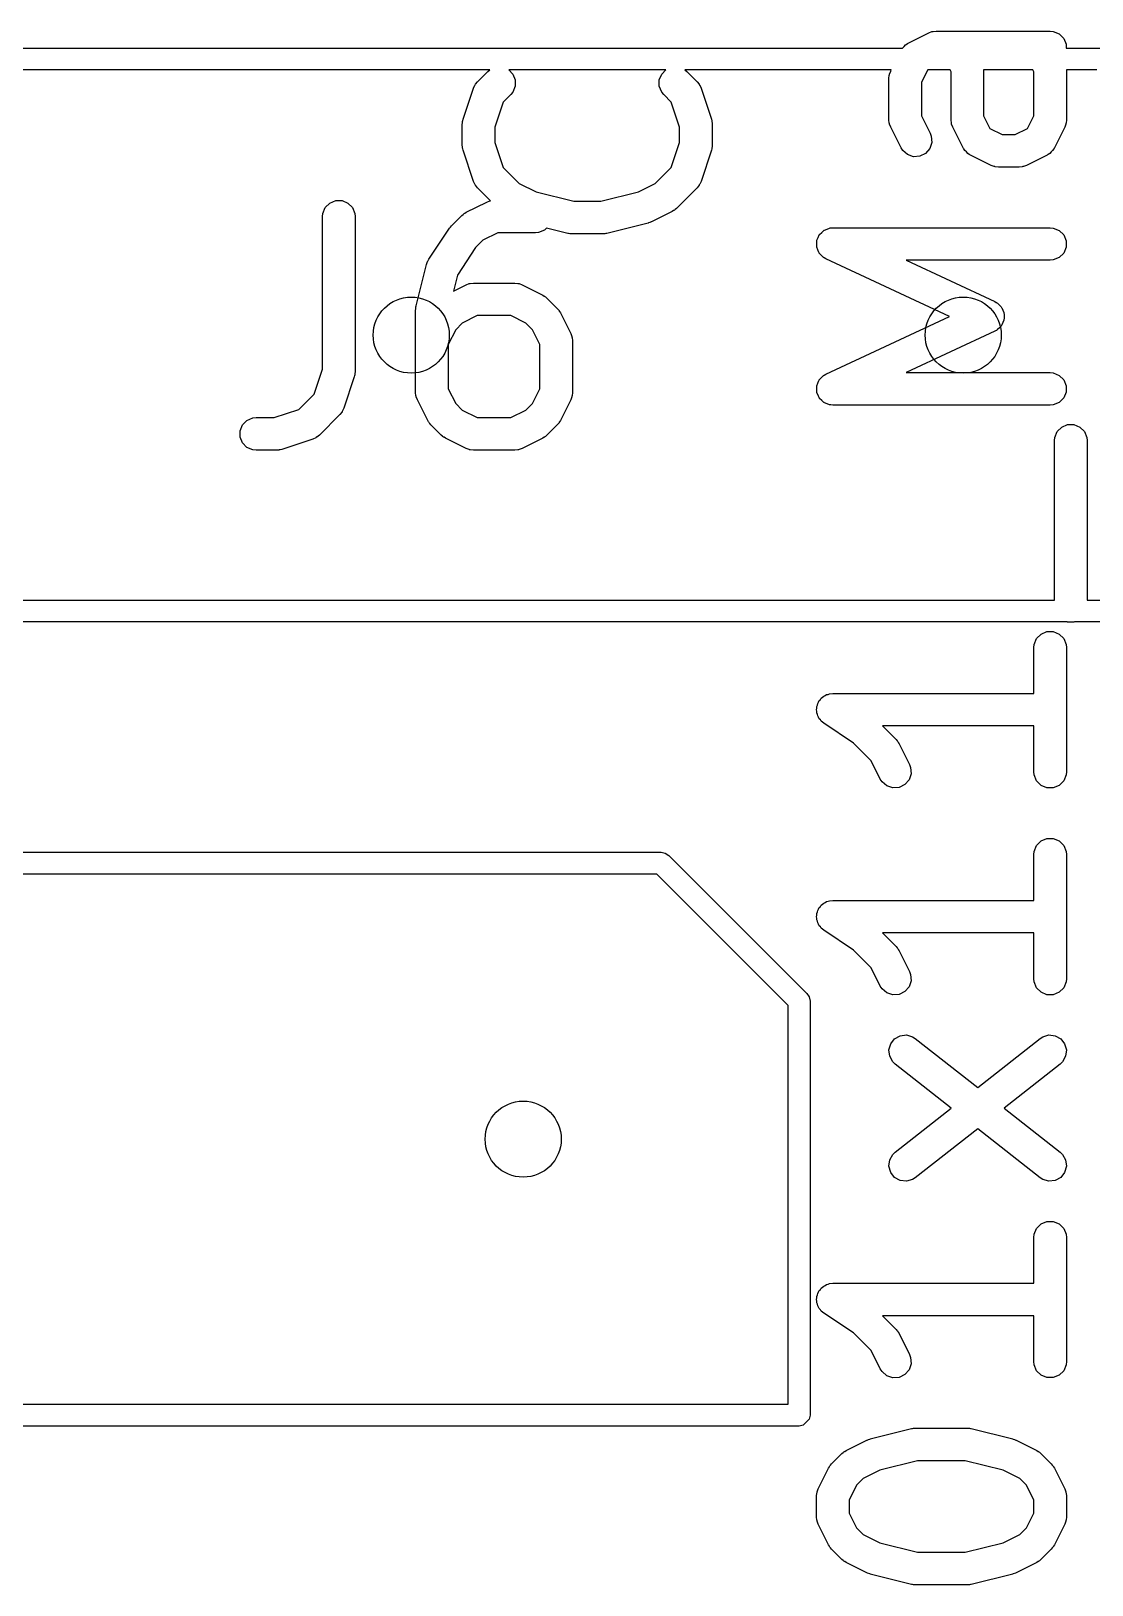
# Model space of a CAD drawing. Extents: x 2.08 to 4.63, y -4.92 to -2.81.
# Drawn here: x 3.1077 to 3.2999, y -4.7461 to -4.4646 of the extents above; entities that cross this region are included whole.
import ezdxf

# ---------------------------------------------------------------- set-up
doc = ezdxf.new("R2010")
doc.units = 0
doc.header["$MEASUREMENT"] = 0
doc.layers.add('BLACK', color=7, linetype='CONTINUOUS')

msp = doc.modelspace()

# ---------------------------------------------------------------- linework, layer by layer
at = {"layer": 'BLACK', "linetype": 'CONTINUOUS'}
for p, q in [((3.26589, -4.46739), (3.26613, -4.46711)), ((3.26613, -4.46711), (3.26642, -4.46693)), ((3.26642, -4.46693), (3.26648, -4.46688)), ((3.26648, -4.46688), (3.26653, -4.46686)), ((3.26653, -4.46686), (3.26662, -4.4668)), ((3.26662, -4.4668), (3.27037, -4.46493)), ((3.27037, -4.46493), (3.27091, -4.46472)), ((3.27091, -4.46472), (3.27102, -4.46471)), ((3.27102, -4.46471), (3.27112, -4.46467)), ((3.27112, -4.46467), (3.27169, -4.46461)), ((3.27169, -4.46461), (3.29232, -4.46461)), ((3.29232, -4.46461), (3.29289, -4.46467)), ((3.29289, -4.46467), (3.29396, -4.46511)), ((3.29396, -4.46511), (3.29477, -4.46593)), ((3.29477, -4.46593), (3.29521, -4.46699)), ((3.29521, -4.46699), (3.29521, -4.46772)), ((3.02657, -4.46772), (3.26556, -4.46772)), ((3.26556, -4.46772), (3.26561, -4.46763)), ((3.26561, -4.46763), (3.26589, -4.46739)), ((3.29521, -4.46772), (3.30157, -4.46772)), ((3.19079, -4.47165), (3.02854, -4.47165)), ((3.18856, -4.47382), (3.19043, -4.47194)), ((3.19043, -4.47194), (3.19079, -4.47165)), ((3.19424, -4.47165), (3.19498, -4.47239)), ((3.22267, -4.47165), (3.19424, -4.47165)), ((3.19498, -4.47239), (3.19542, -4.47345)), ((3.2215, -4.47345), (3.22194, -4.47239)), ((3.22194, -4.47239), (3.22267, -4.47165)), ((3.26354, -4.47165), (3.22613, -4.47165)), ((3.22613, -4.47165), (3.22648, -4.47194)), ((3.22648, -4.47194), (3.22836, -4.47382)), ((3.26312, -4.47319), (3.26317, -4.47261)), ((3.26317, -4.47261), (3.26321, -4.47252)), ((3.26321, -4.47252), (3.26322, -4.47241)), ((3.26322, -4.47241), (3.26343, -4.47187)), ((3.26343, -4.47187), (3.26354, -4.47165)), ((3.27014, -4.47165), (3.26902, -4.47389)), ((3.27419, -4.47165), (3.27014, -4.47165)), ((3.27436, -4.47201), (3.27419, -4.47165)), ((3.27436, -4.48069), (3.27436, -4.47201)), ((3.28027, -4.47165), (3.28027, -4.47999)), ((3.28918, -4.47165), (3.28027, -4.47165)), ((3.28936, -4.47201), (3.28918, -4.47165)), ((3.28936, -4.47999), (3.28936, -4.47201)), ((3.29527, -4.47165), (3.29527, -4.48069)), ((3.30076, -4.47165), (3.29527, -4.47165)), ((3.18597, -4.4806), (3.18785, -4.47497)), ((3.18785, -4.47497), (3.18808, -4.47444)), ((3.18808, -4.47444), (3.18815, -4.47436)), ((3.18815, -4.47436), (3.18819, -4.47426)), ((3.18819, -4.47426), (3.18856, -4.47382)), ((3.19498, -4.47567), (3.19461, -4.47612)), ((3.19542, -4.47461), (3.19498, -4.47567)), ((3.19542, -4.47345), (3.19542, -4.47461)), ((3.2215, -4.47461), (3.2215, -4.47345)), ((3.22194, -4.47567), (3.2215, -4.47461)), ((3.22231, -4.47612), (3.22194, -4.47567)), ((3.22836, -4.47382), (3.22872, -4.47426)), ((3.22872, -4.47426), (3.22876, -4.47436)), ((3.22876, -4.47436), (3.22883, -4.47444)), ((3.22883, -4.47444), (3.22907, -4.47497)), ((3.22907, -4.47497), (3.23094, -4.4806)), ((3.26312, -4.48069), (3.26312, -4.47319)), ((3.26902, -4.47389), (3.26902, -4.47999)), ((3.19323, -4.4775), (3.19173, -4.48201)), ((3.19461, -4.47612), (3.19323, -4.4775)), ((3.22369, -4.4775), (3.22231, -4.47612)), ((3.22519, -4.48201), (3.22369, -4.4775)), ((3.18582, -4.48153), (3.18585, -4.48124)), ((3.18584, -4.48116), (3.18587, -4.48106)), ((3.18585, -4.48124), (3.18584, -4.48116)), ((3.18587, -4.48106), (3.18588, -4.48095)), ((3.18588, -4.48095), (3.18591, -4.48088)), ((3.18591, -4.48088), (3.18597, -4.4806)), ((3.23094, -4.4806), (3.23101, -4.48088)), ((3.23101, -4.48088), (3.23104, -4.48095)), ((3.23104, -4.48095), (3.23105, -4.48106)), ((3.23105, -4.48106), (3.23107, -4.48116)), ((3.23107, -4.48116), (3.23107, -4.48124)), ((3.23107, -4.48124), (3.2311, -4.48153)), ((3.26317, -4.48127), (3.26312, -4.48069)), ((3.26321, -4.48136), (3.26317, -4.48127)), ((3.26322, -4.48147), (3.26321, -4.48136)), ((3.26902, -4.47999), (3.27058, -4.48312)), ((3.27442, -4.48127), (3.27436, -4.48069)), ((3.27446, -4.48136), (3.27442, -4.48127)), ((3.27447, -4.48147), (3.27446, -4.48136)), ((3.28027, -4.47999), (3.28139, -4.48224)), ((3.28824, -4.48224), (3.28936, -4.47999)), ((3.29517, -4.48136), (3.29516, -4.48147)), ((3.29521, -4.48127), (3.29517, -4.48136)), ((3.29527, -4.48069), (3.29521, -4.48127)), ((3.18582, -4.48528), (3.18582, -4.48153)), ((3.19173, -4.48201), (3.19173, -4.4848)), ((3.22519, -4.4848), (3.22519, -4.48201)), ((3.2311, -4.48153), (3.2311, -4.48528)), ((3.26343, -4.48201), (3.26322, -4.48147)), ((3.2653, -4.48576), (3.26343, -4.48201)), ((3.27058, -4.48312), (3.27079, -4.48366)), ((3.27079, -4.48366), (3.27087, -4.48481)), ((3.27468, -4.48201), (3.27447, -4.48147)), ((3.27655, -4.48576), (3.27468, -4.48201)), ((3.28139, -4.48224), (3.28364, -4.48336)), ((3.28364, -4.48336), (3.28599, -4.48336)), ((3.28599, -4.48336), (3.28824, -4.48224)), ((3.29496, -4.48201), (3.29308, -4.48576)), ((3.29516, -4.48147), (3.29496, -4.48201)), ((3.18585, -4.48557), (3.18582, -4.48528)), ((3.18584, -4.48565), (3.18585, -4.48557)), ((3.18587, -4.48575), (3.18584, -4.48565)), ((3.18588, -4.48585), (3.18587, -4.48575)), ((3.18591, -4.48593), (3.18588, -4.48585)), ((3.18597, -4.48621), (3.18591, -4.48593)), ((3.18785, -4.49184), (3.18597, -4.48621)), ((3.19173, -4.4848), (3.19323, -4.48931)), ((3.22369, -4.48931), (3.22519, -4.4848)), ((3.23094, -4.48621), (3.22907, -4.49184)), ((3.23101, -4.48593), (3.23094, -4.48621)), ((3.23104, -4.48585), (3.23101, -4.48593)), ((3.23105, -4.48575), (3.23104, -4.48585)), ((3.23107, -4.48565), (3.23105, -4.48575)), ((3.2311, -4.48528), (3.23107, -4.48557)), ((3.23107, -4.48557), (3.23107, -4.48565)), ((3.26561, -4.48625), (3.2653, -4.48576)), ((3.26648, -4.487), (3.26561, -4.48625)), ((3.26757, -4.48737), (3.26648, -4.487)), ((3.26975, -4.48677), (3.26872, -4.48729)), ((3.27051, -4.4859), (3.26975, -4.48677)), ((3.27087, -4.48481), (3.27051, -4.4859)), ((3.27661, -4.48586), (3.27655, -4.48576)), ((3.27663, -4.4859), (3.27661, -4.48586)), ((3.27668, -4.48596), (3.27663, -4.4859)), ((3.27686, -4.48625), (3.27668, -4.48596)), ((3.27714, -4.48649), (3.27686, -4.48625)), ((3.27738, -4.48677), (3.27714, -4.48649)), ((3.27767, -4.48696), (3.27738, -4.48677)), ((3.27773, -4.487), (3.27767, -4.48696)), ((3.27778, -4.48702), (3.27773, -4.487)), ((3.27787, -4.48708), (3.27778, -4.48702)), ((3.29186, -4.48702), (3.29176, -4.48708)), ((3.2919, -4.487), (3.29186, -4.48702)), ((3.29196, -4.48696), (3.2919, -4.487)), ((3.29225, -4.48677), (3.29196, -4.48696)), ((3.29249, -4.48649), (3.29225, -4.48677)), ((3.29277, -4.48625), (3.29249, -4.48649)), ((3.29296, -4.48596), (3.29277, -4.48625)), ((3.29301, -4.4859), (3.29296, -4.48596)), ((3.29302, -4.48586), (3.29301, -4.4859)), ((3.29308, -4.48576), (3.29302, -4.48586)), ((3.19323, -4.48931), (3.19615, -4.49223)), ((3.22077, -4.49223), (3.22369, -4.48931)), ((3.26872, -4.48729), (3.26757, -4.48737)), ((3.28162, -4.48896), (3.27787, -4.48708)), ((3.28216, -4.48916), (3.28162, -4.48896)), ((3.28227, -4.48917), (3.28216, -4.48916)), ((3.28237, -4.48921), (3.28227, -4.48917)), ((3.28294, -4.48927), (3.28237, -4.48921)), ((3.28669, -4.48927), (3.28294, -4.48927)), ((3.28727, -4.48921), (3.28669, -4.48927)), ((3.28737, -4.48917), (3.28727, -4.48921)), ((3.28747, -4.48916), (3.28737, -4.48917)), ((3.28801, -4.48896), (3.28747, -4.48916)), ((3.29176, -4.48708), (3.28801, -4.48896)), ((3.18808, -4.49237), (3.18785, -4.49184)), ((3.18815, -4.49245), (3.18808, -4.49237)), ((3.18819, -4.49254), (3.18815, -4.49245)), ((3.18856, -4.49299), (3.18819, -4.49254)), ((3.19615, -4.49223), (3.19918, -4.49374)), ((3.21774, -4.49374), (3.22077, -4.49223)), ((3.22872, -4.49254), (3.22836, -4.49299)), ((3.22876, -4.49245), (3.22872, -4.49254)), ((3.22883, -4.49237), (3.22876, -4.49245)), ((3.22907, -4.49184), (3.22883, -4.49237)), ((3.16181, -4.49577), (3.16288, -4.49533)), ((3.16288, -4.49533), (3.16403, -4.49533)), ((3.16403, -4.49533), (3.16509, -4.49577)), ((3.19092, -4.49536), (3.18856, -4.49299)), ((3.19025, -4.49558), (3.19079, -4.49537)), ((3.19079, -4.49537), (3.1909, -4.49537)), ((3.1909, -4.49537), (3.19092, -4.49536)), ((3.19918, -4.49374), (3.20601, -4.49545)), ((3.20601, -4.49545), (3.21091, -4.49545)), ((3.21091, -4.49545), (3.21774, -4.49374)), ((3.22836, -4.49299), (3.22461, -4.49674)), ((3.1605, -4.49822), (3.16056, -4.49765)), ((3.1605, -4.52586), (3.1605, -4.49822)), ((3.16056, -4.49765), (3.161, -4.49658)), ((3.161, -4.49658), (3.16181, -4.49577)), ((3.16509, -4.49577), (3.16591, -4.49658)), ((3.16591, -4.49658), (3.16635, -4.49765)), ((3.16635, -4.49765), (3.1664, -4.49822)), ((3.1664, -4.49822), (3.1664, -4.52634)), ((3.18386, -4.49988), (3.18574, -4.49801)), ((3.18574, -4.49801), (3.18596, -4.49782)), ((3.18596, -4.49782), (3.18601, -4.49776)), ((3.18601, -4.49776), (3.1861, -4.49771)), ((3.1861, -4.49771), (3.18618, -4.49764)), ((3.18618, -4.49764), (3.18625, -4.49761)), ((3.18625, -4.49761), (3.1865, -4.49745)), ((3.1865, -4.49745), (3.19025, -4.49558)), ((3.22384, -4.49729), (3.22009, -4.49917)), ((3.22409, -4.49714), (3.22384, -4.49729)), ((3.22416, -4.49711), (3.22409, -4.49714)), ((3.22424, -4.49704), (3.22416, -4.49711)), ((3.22433, -4.49698), (3.22424, -4.49704)), ((3.22438, -4.49693), (3.22433, -4.49698)), ((3.22461, -4.49674), (3.22438, -4.49693)), ((3.17974, -4.50596), (3.18349, -4.50033)), ((3.18349, -4.50033), (3.18367, -4.50011)), ((3.18349, -4.50033), (3.18349, -4.50033)), ((3.18349, -4.50033), (3.18349, -4.50033)), ((3.18367, -4.50011), (3.18386, -4.49988)), ((3.18386, -4.49988), (3.18386, -4.49988)), ((3.18386, -4.49988), (3.18386, -4.49988)), ((3.19965, -4.50112), (3.19907, -4.50117)), ((3.20071, -4.50068), (3.19965, -4.50112)), ((3.20108, -4.5003), (3.20071, -4.50068)), ((3.20493, -4.50127), (3.20108, -4.5003)), ((3.21948, -4.49939), (3.21199, -4.50127)), ((3.21953, -4.49938), (3.21948, -4.49939)), ((3.21955, -4.49937), (3.21953, -4.49938)), ((3.21979, -4.49928), (3.21955, -4.49937)), ((3.22003, -4.4992), (3.21979, -4.49928)), ((3.22005, -4.49918), (3.22003, -4.4992)), ((3.22009, -4.49917), (3.22005, -4.49918)), ((3.25056, -4.50144), (3.25094, -4.50109)), ((3.25094, -4.50109), (3.25131, -4.50073)), ((3.25131, -4.50073), (3.25137, -4.50071)), ((3.25137, -4.50071), (3.25141, -4.50066)), ((3.25141, -4.50066), (3.2519, -4.50049)), ((3.2519, -4.50049), (3.25237, -4.50029)), ((3.25237, -4.50029), (3.25246, -4.50028)), ((3.25246, -4.50028), (3.2525, -4.50027)), ((3.2525, -4.50027), (3.25257, -4.50027)), ((3.25257, -4.50027), (3.25295, -4.50023)), ((3.25295, -4.50023), (3.29232, -4.50023)), ((3.29232, -4.50023), (3.29289, -4.50029)), ((3.29289, -4.50029), (3.29396, -4.50073)), ((3.29396, -4.50073), (3.29477, -4.50155)), ((3.18824, -4.50385), (3.18494, -4.50881)), ((3.18957, -4.50252), (3.18824, -4.50385)), ((3.19227, -4.50117), (3.18957, -4.50252)), ((3.19907, -4.50117), (3.19227, -4.50117)), ((3.20503, -4.50128), (3.20493, -4.50127)), ((3.20507, -4.5013), (3.20503, -4.50128)), ((3.20529, -4.50132), (3.20507, -4.5013)), ((3.2055, -4.50135), (3.20529, -4.50132)), ((3.20554, -4.50134), (3.2055, -4.50135)), ((3.20565, -4.50135), (3.20554, -4.50134)), ((3.21127, -4.50135), (3.20565, -4.50135)), ((3.21137, -4.50134), (3.21127, -4.50135)), ((3.21141, -4.50135), (3.21137, -4.50134)), ((3.21163, -4.50132), (3.21141, -4.50135)), ((3.21185, -4.5013), (3.21163, -4.50132)), ((3.21189, -4.50128), (3.21185, -4.5013)), ((3.21199, -4.50127), (3.21189, -4.50128)), ((3.25003, -4.50364), (3.25005, -4.50312)), ((3.25005, -4.5037), (3.25003, -4.50364)), ((3.25005, -4.50261), (3.25007, -4.50255)), ((3.25005, -4.50312), (3.25005, -4.50261)), ((3.25005, -4.50376), (3.25005, -4.5037)), ((3.25025, -4.50424), (3.25005, -4.50376)), ((3.25007, -4.50255), (3.25008, -4.50248)), ((3.25008, -4.50248), (3.25029, -4.50202)), ((3.25029, -4.50202), (3.25049, -4.50155)), ((3.25049, -4.50155), (3.25054, -4.5015)), ((3.25054, -4.5015), (3.25056, -4.50144)), ((3.29477, -4.50155), (3.29521, -4.50261)), ((3.29521, -4.50376), (3.29477, -4.50483)), ((3.29521, -4.50261), (3.29521, -4.50376)), ((3.17933, -4.50688), (3.17946, -4.50654)), ((3.17946, -4.50654), (3.17947, -4.50647)), ((3.17947, -4.50647), (3.1795, -4.5064)), ((3.1795, -4.5064), (3.17953, -4.50633)), ((3.17953, -4.50633), (3.17957, -4.50628)), ((3.17957, -4.50628), (3.17974, -4.50596)), ((3.25042, -4.50472), (3.25025, -4.50424)), ((3.25047, -4.50477), (3.25042, -4.50472)), ((3.25049, -4.50483), (3.25047, -4.50477)), ((3.25085, -4.50519), (3.25049, -4.50483)), ((3.2512, -4.50557), (3.25085, -4.50519)), ((3.25128, -4.50561), (3.2512, -4.50557)), ((3.25131, -4.50564), (3.25128, -4.50561)), ((3.25137, -4.50567), (3.25131, -4.50564)), ((3.2517, -4.50586), (3.25137, -4.50567)), ((3.27408, -4.51631), (3.2517, -4.50586)), ((3.29232, -4.50614), (3.26626, -4.50614)), ((3.26626, -4.50614), (3.28232, -4.51363)), ((3.29289, -4.50608), (3.29232, -4.50614)), ((3.29396, -4.50564), (3.29289, -4.50608)), ((3.29477, -4.50483), (3.29396, -4.50564)), ((3.17746, -4.51438), (3.17933, -4.50688)), ((3.18494, -4.50881), (3.18421, -4.51172)), ((3.18421, -4.51172), (3.1865, -4.51058)), ((3.1865, -4.51058), (3.18704, -4.51037)), ((3.18704, -4.51037), (3.18715, -4.51036)), ((3.18715, -4.51036), (3.18725, -4.51032)), ((3.18725, -4.51032), (3.18782, -4.51027)), ((3.18782, -4.51027), (3.19532, -4.51027)), ((3.19532, -4.51027), (3.1959, -4.51032)), ((3.1959, -4.51032), (3.196, -4.51036)), ((3.196, -4.51036), (3.1961, -4.51037)), ((3.1961, -4.51037), (3.19664, -4.51058)), ((3.19664, -4.51058), (3.20039, -4.51245)), ((3.17737, -4.51509), (3.17738, -4.51499)), ((3.17737, -4.53009), (3.17737, -4.51509)), ((3.17738, -4.51495), (3.17741, -4.51474)), ((3.17738, -4.51499), (3.17738, -4.51495)), ((3.17741, -4.51474), (3.17743, -4.51452)), ((3.17743, -4.51452), (3.17744, -4.51448)), ((3.17744, -4.51448), (3.17746, -4.51438)), ((3.20039, -4.51245), (3.20064, -4.51261)), ((3.20064, -4.51261), (3.20071, -4.51264)), ((3.20071, -4.51264), (3.20079, -4.51271)), ((3.20079, -4.51271), (3.20088, -4.51276)), ((3.20088, -4.51276), (3.20093, -4.51282)), ((3.20093, -4.51282), (3.20116, -4.51301)), ((3.20116, -4.51301), (3.20303, -4.51488)), ((3.20303, -4.51488), (3.20322, -4.51511)), ((3.20322, -4.51511), (3.20328, -4.51516)), ((3.20328, -4.51516), (3.20334, -4.51525)), ((3.28232, -4.51363), (3.28253, -4.51376)), ((3.28253, -4.51376), (3.2826, -4.51379)), ((3.2826, -4.51379), (3.28265, -4.51383)), ((3.28265, -4.51383), (3.28281, -4.51393)), ((3.28281, -4.51393), (3.28312, -4.51426)), ((3.28312, -4.51426), (3.28345, -4.51456)), ((3.28345, -4.51456), (3.2835, -4.51468)), ((3.2835, -4.51468), (3.28359, -4.51478)), ((3.28359, -4.51478), (3.28375, -4.5152)), ((3.18582, -4.51752), (3.18463, -4.51872)), ((3.18852, -4.51617), (3.18582, -4.51752)), ((3.19463, -4.51617), (3.18852, -4.51617)), ((3.19732, -4.51752), (3.19463, -4.51617)), ((3.19852, -4.51872), (3.19732, -4.51752)), ((3.20334, -4.51525), (3.2034, -4.51533)), ((3.2034, -4.51533), (3.20343, -4.5154)), ((3.20343, -4.5154), (3.20359, -4.51565)), ((3.20359, -4.51565), (3.20546, -4.5194)), ((3.2517, -4.52676), (3.27408, -4.51631)), ((3.2835, -4.51794), (3.28345, -4.51806)), ((3.28359, -4.51784), (3.2835, -4.51794)), ((3.28375, -4.51742), (3.28359, -4.51784)), ((3.28375, -4.5152), (3.28394, -4.51561)), ((3.28394, -4.51701), (3.28375, -4.51742)), ((3.28394, -4.51561), (3.28394, -4.51574)), ((3.28394, -4.51574), (3.28399, -4.51586)), ((3.28399, -4.51676), (3.28394, -4.51688)), ((3.28394, -4.51688), (3.28394, -4.51701)), ((3.28399, -4.51586), (3.28397, -4.51631)), ((3.28397, -4.51631), (3.28399, -4.51676)), ((3.18463, -4.51872), (3.18328, -4.52142)), ((3.19987, -4.52142), (3.19852, -4.51872)), ((3.20546, -4.5194), (3.20567, -4.51994)), ((3.20567, -4.51994), (3.20568, -4.52004)), ((3.20568, -4.52004), (3.20572, -4.52014)), ((3.20572, -4.52014), (3.20577, -4.52072)), ((3.20577, -4.52072), (3.20577, -4.53009)), ((3.28232, -4.51899), (3.26626, -4.52648)), ((3.28253, -4.51886), (3.28232, -4.51899)), ((3.2826, -4.51884), (3.28253, -4.51886)), ((3.28265, -4.51879), (3.2826, -4.51884)), ((3.28281, -4.51869), (3.28265, -4.51879)), ((3.28312, -4.51836), (3.28281, -4.51869)), ((3.28345, -4.51806), (3.28312, -4.51836)), ((3.18328, -4.52142), (3.18328, -4.5294)), ((3.19987, -4.5294), (3.19987, -4.52142)), ((3.159, -4.53037), (3.1605, -4.52586)), ((3.1664, -4.52634), (3.16638, -4.52663)), ((3.16625, -4.52728), (3.16438, -4.5329)), ((3.16632, -4.52699), (3.16625, -4.52728)), ((3.16635, -4.52692), (3.16632, -4.52699)), ((3.16636, -4.52681), (3.16635, -4.52692)), ((3.16638, -4.52671), (3.16636, -4.52681)), ((3.16638, -4.52663), (3.16638, -4.52671)), ((3.25003, -4.52899), (3.25005, -4.52892)), ((3.25005, -4.5295), (3.25003, -4.52899)), ((3.25005, -4.52886), (3.25025, -4.52838)), ((3.25005, -4.52892), (3.25005, -4.52886)), ((3.25025, -4.52838), (3.25042, -4.5279)), ((3.25042, -4.5279), (3.25047, -4.52785)), ((3.25047, -4.52785), (3.25049, -4.52779)), ((3.25049, -4.52779), (3.25085, -4.52743)), ((3.25085, -4.52743), (3.2512, -4.52705)), ((3.2512, -4.52705), (3.25128, -4.52701)), ((3.25128, -4.52701), (3.25131, -4.52698)), ((3.25131, -4.52698), (3.25137, -4.52695)), ((3.25137, -4.52695), (3.2517, -4.52676)), ((3.26626, -4.52648), (3.29232, -4.52648)), ((3.29232, -4.52648), (3.29289, -4.52654)), ((3.29289, -4.52654), (3.29396, -4.52698)), ((3.29396, -4.52698), (3.29477, -4.52779)), ((3.29477, -4.52779), (3.29521, -4.52886)), ((3.29521, -4.52886), (3.29521, -4.53001)), ((3.15623, -4.53314), (3.159, -4.53037)), ((3.17743, -4.53067), (3.17737, -4.53009)), ((3.17747, -4.53077), (3.17743, -4.53067)), ((3.17748, -4.53087), (3.17747, -4.53077)), ((3.17768, -4.53141), (3.17748, -4.53087)), ((3.17956, -4.53516), (3.17768, -4.53141)), ((3.18328, -4.5294), (3.18463, -4.53209)), ((3.19852, -4.53209), (3.19987, -4.5294)), ((3.20546, -4.53141), (3.20359, -4.53516)), ((3.20567, -4.53087), (3.20546, -4.53141)), ((3.20568, -4.53077), (3.20567, -4.53087)), ((3.20572, -4.53067), (3.20568, -4.53077)), ((3.20577, -4.53009), (3.20572, -4.53067)), ((3.25005, -4.53001), (3.25005, -4.5295)), ((3.25007, -4.53007), (3.25005, -4.53001)), ((3.25008, -4.53014), (3.25007, -4.53007)), ((3.25029, -4.5306), (3.25008, -4.53014)), ((3.25049, -4.53107), (3.25029, -4.5306)), ((3.25054, -4.53112), (3.25049, -4.53107)), ((3.25056, -4.53118), (3.25054, -4.53112)), ((3.25094, -4.53153), (3.25056, -4.53118)), ((3.25131, -4.53189), (3.25094, -4.53153)), ((3.25137, -4.53191), (3.25131, -4.53189)), ((3.25141, -4.53196), (3.25137, -4.53191)), ((3.2519, -4.53213), (3.25141, -4.53196)), ((3.29396, -4.53189), (3.29289, -4.53233)), ((3.29477, -4.53107), (3.29396, -4.53189)), ((3.29521, -4.53001), (3.29477, -4.53107)), ((3.14681, -4.53514), (3.14788, -4.5347)), ((3.14788, -4.5347), (3.14845, -4.53464)), ((3.14845, -4.53464), (3.15172, -4.53464)), ((3.15172, -4.53464), (3.15623, -4.53314)), ((3.16366, -4.53405), (3.15992, -4.5378)), ((3.16403, -4.53361), (3.16366, -4.53405)), ((3.16407, -4.53351), (3.16403, -4.53361)), ((3.16414, -4.53343), (3.16407, -4.53351)), ((3.16438, -4.5329), (3.16414, -4.53343)), ((3.18463, -4.53209), (3.18582, -4.53329)), ((3.18582, -4.53329), (3.18852, -4.53464)), ((3.18852, -4.53464), (3.19463, -4.53464)), ((3.19463, -4.53464), (3.19732, -4.53329)), ((3.19732, -4.53329), (3.19852, -4.53209)), ((3.25237, -4.53233), (3.2519, -4.53213)), ((3.25246, -4.53234), (3.25237, -4.53233)), ((3.2525, -4.53235), (3.25246, -4.53234)), ((3.25257, -4.53235), (3.2525, -4.53235)), ((3.25295, -4.53239), (3.25257, -4.53235)), ((3.29232, -4.53239), (3.25295, -4.53239)), ((3.29289, -4.53233), (3.29232, -4.53239)), ((3.14556, -4.53702), (3.146, -4.53595)), ((3.14556, -4.53817), (3.14556, -4.53702)), ((3.146, -4.53595), (3.14681, -4.53514)), ((3.17971, -4.53541), (3.17956, -4.53516)), ((3.17974, -4.53548), (3.17971, -4.53541)), ((3.17981, -4.53556), (3.17974, -4.53548)), ((3.17987, -4.53565), (3.17981, -4.53556)), ((3.17993, -4.5357), (3.17987, -4.53565)), ((3.18011, -4.53593), (3.17993, -4.5357)), ((3.18199, -4.5378), (3.18011, -4.53593)), ((3.20303, -4.53593), (3.20116, -4.5378)), ((3.20322, -4.5357), (3.20303, -4.53593)), ((3.20328, -4.53565), (3.20322, -4.5357)), ((3.20334, -4.53556), (3.20328, -4.53565)), ((3.2034, -4.53548), (3.20334, -4.53556)), ((3.20343, -4.53541), (3.2034, -4.53548)), ((3.20359, -4.53516), (3.20343, -4.53541)), ((3.29317, -4.53823), (3.29361, -4.53717)), ((3.29361, -4.53717), (3.29442, -4.53635)), ((3.29442, -4.53635), (3.29549, -4.53591)), ((3.29549, -4.53591), (3.29664, -4.53591)), ((3.29664, -4.53591), (3.29771, -4.53635)), ((3.29771, -4.53635), (3.29852, -4.53717)), ((3.29852, -4.53717), (3.29896, -4.53823)), ((3.146, -4.53923), (3.14556, -4.53817)), ((3.14681, -4.54005), (3.146, -4.53923)), ((3.14788, -4.54049), (3.14681, -4.54005)), ((3.14845, -4.54054), (3.14788, -4.54049)), ((3.15249, -4.54052), (3.1522, -4.54054)), ((3.15257, -4.54052), (3.15249, -4.54052)), ((3.15267, -4.5405), (3.15257, -4.54052)), ((3.15278, -4.54049), (3.15267, -4.5405)), ((3.15285, -4.54046), (3.15278, -4.54049)), ((3.15314, -4.54039), (3.15285, -4.54046)), ((3.15876, -4.53852), (3.15314, -4.54039)), ((3.15929, -4.53828), (3.15876, -4.53852)), ((3.15937, -4.53821), (3.15929, -4.53828)), ((3.15947, -4.53817), (3.15937, -4.53821)), ((3.15992, -4.5378), (3.15947, -4.53817)), ((3.18221, -4.53799), (3.18199, -4.5378)), ((3.18226, -4.53805), (3.18221, -4.53799)), ((3.18235, -4.53811), (3.18226, -4.53805)), ((3.18243, -4.53817), (3.18235, -4.53811)), ((3.18251, -4.5382), (3.18243, -4.53817)), ((3.18275, -4.53836), (3.18251, -4.5382)), ((3.1865, -4.54023), (3.18275, -4.53836)), ((3.18704, -4.54044), (3.1865, -4.54023)), ((3.18715, -4.54045), (3.18704, -4.54044)), ((3.18725, -4.54049), (3.18715, -4.54045)), ((3.18782, -4.54054), (3.18725, -4.54049)), ((3.1959, -4.54049), (3.19532, -4.54054)), ((3.196, -4.54045), (3.1959, -4.54049)), ((3.1961, -4.54044), (3.196, -4.54045)), ((3.19664, -4.54023), (3.1961, -4.54044)), ((3.20039, -4.53836), (3.19664, -4.54023)), ((3.20064, -4.5382), (3.20039, -4.53836)), ((3.20071, -4.53817), (3.20064, -4.5382)), ((3.20079, -4.53811), (3.20071, -4.53817)), ((3.20088, -4.53805), (3.20079, -4.53811)), ((3.20093, -4.53799), (3.20088, -4.53805)), ((3.20116, -4.5378), (3.20093, -4.53799)), ((3.29311, -4.53881), (3.29317, -4.53823)), ((3.29311, -4.56772), (3.29311, -4.53881)), ((3.29896, -4.53823), (3.29902, -4.53881)), ((3.29902, -4.53881), (3.29902, -4.56772)), ((3.1522, -4.54054), (3.14845, -4.54054)), ((3.19532, -4.54054), (3.18782, -4.54054)), ((3.02854, -4.56772), (3.29311, -4.56772)), ((3.29902, -4.56772), (3.32461, -4.56772)), ((3.29538, -4.57165), (3.02657, -4.57165)), ((3.28986, -4.57466), (3.29068, -4.57385)), ((3.29068, -4.57385), (3.29174, -4.57341)), ((3.29174, -4.57341), (3.29289, -4.57341)), ((3.29289, -4.57341), (3.29396, -4.57385)), ((3.29396, -4.57385), (3.29477, -4.57466)), ((3.29549, -4.5717), (3.29538, -4.57165)), ((3.29664, -4.5717), (3.29549, -4.5717)), ((3.29675, -4.57165), (3.29664, -4.5717)), ((3.32657, -4.57165), (3.29675, -4.57165)), ((3.28936, -4.5763), (3.28942, -4.57573)), ((3.28936, -4.5846), (3.28936, -4.5763)), ((3.28942, -4.57573), (3.28986, -4.57466)), ((3.29477, -4.57466), (3.29521, -4.57573)), ((3.29521, -4.57573), (3.29527, -4.5763)), ((3.29527, -4.5763), (3.29527, -4.5988)), ((3.2507, -4.58571), (3.25086, -4.58547)), ((3.25086, -4.58547), (3.2511, -4.5853)), ((3.2511, -4.5853), (3.25131, -4.5851)), ((3.25131, -4.5851), (3.25157, -4.58499)), ((3.25157, -4.58499), (3.25181, -4.58482)), ((3.25181, -4.58482), (3.2521, -4.58477)), ((3.2521, -4.58477), (3.25237, -4.58466)), ((3.25237, -4.58466), (3.25294, -4.5846)), ((3.25294, -4.5846), (3.25294, -4.5846)), ((3.25294, -4.5846), (3.25294, -4.5846)), ((3.25294, -4.5846), (3.25295, -4.5846)), ((3.25295, -4.5846), (3.28936, -4.5846)), ((3.24999, -4.58755), (3.25005, -4.58727)), ((3.25005, -4.58784), (3.24999, -4.58755)), ((3.25005, -4.58698), (3.25016, -4.58671)), ((3.25005, -4.58727), (3.25005, -4.58698)), ((3.25005, -4.58813), (3.25005, -4.58784)), ((3.25016, -4.5884), (3.25005, -4.58813)), ((3.25016, -4.58671), (3.25022, -4.58642)), ((3.25022, -4.58642), (3.25038, -4.58618)), ((3.25038, -4.58618), (3.25049, -4.58591)), ((3.25049, -4.58591), (3.2507, -4.58571)), ((3.25022, -4.58868), (3.25016, -4.5884)), ((3.25038, -4.58892), (3.25022, -4.58868)), ((3.25049, -4.58919), (3.25038, -4.58892)), ((3.2507, -4.5894), (3.25049, -4.58919)), ((3.25086, -4.58964), (3.2507, -4.5894)), ((3.2513, -4.59), (3.25086, -4.58964)), ((3.25131, -4.59001), (3.2513, -4.59)), ((3.25669, -4.5936), (3.25131, -4.59001)), ((3.25131, -4.59001), (3.25131, -4.59001)), ((3.25131, -4.59001), (3.25131, -4.59001)), ((3.28936, -4.5905), (3.26195, -4.5905)), ((3.26195, -4.5905), (3.26441, -4.59296)), ((3.28936, -4.5988), (3.28936, -4.5905)), ((3.25989, -4.5968), (3.25669, -4.5936)), ((3.26441, -4.59296), (3.26459, -4.59319)), ((3.26459, -4.59319), (3.26465, -4.59324)), ((3.26465, -4.59324), (3.26471, -4.59333)), ((3.26471, -4.59333), (3.26477, -4.59341)), ((3.26477, -4.59341), (3.2648, -4.59348)), ((3.2648, -4.59348), (3.26496, -4.59373)), ((3.26496, -4.59373), (3.26684, -4.59748)), ((3.26155, -4.60012), (3.25989, -4.5968)), ((3.26712, -4.59917), (3.26676, -4.60026)), ((3.26684, -4.59748), (3.26704, -4.59802)), ((3.26704, -4.59802), (3.26712, -4.59917)), ((3.28942, -4.59938), (3.28936, -4.5988)), ((3.28986, -4.60044), (3.28942, -4.59938)), ((3.29521, -4.59938), (3.29477, -4.60044)), ((3.29527, -4.5988), (3.29521, -4.59938)), ((3.26186, -4.60061), (3.26155, -4.60012)), ((3.26273, -4.60137), (3.26186, -4.60061)), ((3.26382, -4.60173), (3.26273, -4.60137)), ((3.26497, -4.60165), (3.26382, -4.60173)), ((3.266, -4.60113), (3.26497, -4.60165)), ((3.26676, -4.60026), (3.266, -4.60113)), ((3.29068, -4.60126), (3.28986, -4.60044)), ((3.29174, -4.6017), (3.29068, -4.60126)), ((3.29289, -4.6017), (3.29174, -4.6017)), ((3.29396, -4.60126), (3.29289, -4.6017)), ((3.29477, -4.60044), (3.29396, -4.60126)), ((3.29068, -4.61134), (3.29174, -4.6109)), ((3.29174, -4.6109), (3.29289, -4.6109)), ((3.29289, -4.6109), (3.29396, -4.61134)), ((3.00945, -4.61339), (3.22185, -4.61339)), ((3.22185, -4.61339), (3.2226, -4.61354)), ((3.2226, -4.61354), (3.22324, -4.61396)), ((3.28936, -4.6138), (3.28942, -4.61322)), ((3.28942, -4.61322), (3.28986, -4.61216)), ((3.28986, -4.61216), (3.29068, -4.61134)), ((3.29396, -4.61134), (3.29477, -4.61216)), ((3.29477, -4.61216), (3.29521, -4.61322)), ((3.29521, -4.61322), (3.29527, -4.6138)), ((3.22324, -4.61396), (3.24824, -4.63896)), ((3.28936, -4.62209), (3.28936, -4.6138)), ((3.29527, -4.6138), (3.29527, -4.6363)), ((3.22104, -4.61732), (3.00945, -4.61732)), ((3.24488, -4.64117), (3.22104, -4.61732)), ((3.2521, -4.62226), (3.25237, -4.62215)), ((3.25237, -4.62215), (3.25294, -4.62209)), ((3.25294, -4.62209), (3.25294, -4.62209)), ((3.25294, -4.62209), (3.25294, -4.62209)), ((3.25294, -4.62209), (3.25295, -4.62209)), ((3.25295, -4.62209), (3.28936, -4.62209)), ((3.24999, -4.62505), (3.25005, -4.62476)), ((3.25005, -4.62447), (3.25016, -4.6242)), ((3.25005, -4.62476), (3.25005, -4.62447)), ((3.25016, -4.6242), (3.25022, -4.62392)), ((3.25022, -4.62392), (3.25038, -4.62368)), ((3.25038, -4.62368), (3.25049, -4.62341)), ((3.25049, -4.62341), (3.2507, -4.6232)), ((3.2507, -4.6232), (3.25086, -4.62296)), ((3.25086, -4.62296), (3.2511, -4.6228)), ((3.2511, -4.6228), (3.25131, -4.62259)), ((3.25131, -4.62259), (3.25157, -4.62248)), ((3.25157, -4.62248), (3.25181, -4.62232)), ((3.25181, -4.62232), (3.2521, -4.62226)), ((3.25005, -4.62533), (3.24999, -4.62505)), ((3.25005, -4.62562), (3.25005, -4.62533)), ((3.25016, -4.62589), (3.25005, -4.62562)), ((3.25022, -4.62618), (3.25016, -4.62589)), ((3.25038, -4.62642), (3.25022, -4.62618)), ((3.25049, -4.62669), (3.25038, -4.62642)), ((3.2507, -4.62689), (3.25049, -4.62669)), ((3.25086, -4.62714), (3.2507, -4.62689)), ((3.2513, -4.6275), (3.25086, -4.62714)), ((3.25131, -4.6275), (3.2513, -4.6275)), ((3.25669, -4.63109), (3.25131, -4.6275)), ((3.25131, -4.6275), (3.25131, -4.6275)), ((3.25131, -4.6275), (3.25131, -4.6275)), ((3.28936, -4.628), (3.26195, -4.628)), ((3.26195, -4.628), (3.26441, -4.63046)), ((3.26441, -4.63046), (3.26459, -4.63068)), ((3.28936, -4.6363), (3.28936, -4.628)), ((3.25989, -4.63429), (3.25669, -4.63109)), ((3.26459, -4.63068), (3.26465, -4.63074)), ((3.26465, -4.63074), (3.26471, -4.63082)), ((3.26471, -4.63082), (3.26477, -4.63091)), ((3.26477, -4.63091), (3.2648, -4.63098)), ((3.2648, -4.63098), (3.26496, -4.63123)), ((3.26496, -4.63123), (3.26684, -4.63497)), ((3.26155, -4.63762), (3.25989, -4.63429)), ((3.26684, -4.63497), (3.26704, -4.63552)), ((3.26704, -4.63552), (3.26712, -4.63666)), ((3.24824, -4.63896), (3.24867, -4.6396)), ((3.26186, -4.63811), (3.26155, -4.63762)), ((3.26273, -4.63886), (3.26186, -4.63811)), ((3.26382, -4.63922), (3.26273, -4.63886)), ((3.266, -4.63863), (3.26497, -4.63914)), ((3.26676, -4.63776), (3.266, -4.63863)), ((3.26712, -4.63666), (3.26676, -4.63776)), ((3.28942, -4.63687), (3.28936, -4.6363)), ((3.28986, -4.63794), (3.28942, -4.63687)), ((3.29068, -4.63875), (3.28986, -4.63794)), ((3.29174, -4.63919), (3.29068, -4.63875)), ((3.29396, -4.63875), (3.29289, -4.63919)), ((3.29477, -4.63794), (3.29396, -4.63875)), ((3.29521, -4.63687), (3.29477, -4.63794)), ((3.29527, -4.6363), (3.29521, -4.63687)), ((3.24488, -4.71339), (3.24488, -4.64117)), ((3.24867, -4.6396), (3.24882, -4.64035)), ((3.24882, -4.64035), (3.24882, -4.71535)), ((3.26497, -4.63914), (3.26382, -4.63922)), ((3.29289, -4.63919), (3.29174, -4.63919)), ((3.26344, -4.64808), (3.26415, -4.64718)), ((3.26415, -4.64718), (3.26515, -4.64661)), ((3.26515, -4.64661), (3.2663, -4.64647)), ((3.2663, -4.64647), (3.26741, -4.64679)), ((3.26741, -4.64679), (3.26789, -4.6471)), ((3.26789, -4.6471), (3.27919, -4.65597)), ((3.27919, -4.65597), (3.29049, -4.6471)), ((3.29049, -4.6471), (3.29098, -4.64679)), ((3.29098, -4.64679), (3.29209, -4.64647)), ((3.29209, -4.64647), (3.29323, -4.64661)), ((3.29323, -4.64661), (3.29424, -4.64718)), ((3.29424, -4.64718), (3.29495, -4.64808)), ((3.26312, -4.64919), (3.26344, -4.64808)), ((3.26326, -4.65034), (3.26312, -4.64919)), ((3.29495, -4.64808), (3.29526, -4.64919)), ((3.29526, -4.64919), (3.29512, -4.65034)), ((3.26383, -4.65134), (3.26326, -4.65034)), ((3.26424, -4.65174), (3.26383, -4.65134)), ((3.27441, -4.65973), (3.26424, -4.65174)), ((3.29414, -4.65174), (3.28397, -4.65973)), ((3.29456, -4.65134), (3.29414, -4.65174)), ((3.29512, -4.65034), (3.29456, -4.65134)), ((3.26424, -4.66772), (3.27441, -4.65973)), ((3.28397, -4.65973), (3.29414, -4.66772)), ((3.27919, -4.66349), (3.26789, -4.67236)), ((3.29049, -4.67236), (3.27919, -4.66349)), ((3.26312, -4.67027), (3.26326, -4.66912)), ((3.26326, -4.66912), (3.26383, -4.66812)), ((3.26383, -4.66812), (3.26424, -4.66772)), ((3.29414, -4.66772), (3.29456, -4.66812)), ((3.29456, -4.66812), (3.29512, -4.66912)), ((3.29512, -4.66912), (3.29526, -4.67027)), ((3.26344, -4.67138), (3.26312, -4.67027)), ((3.26415, -4.67228), (3.26344, -4.67138)), ((3.26515, -4.67285), (3.26415, -4.67228)), ((3.26741, -4.67267), (3.2663, -4.67299)), ((3.26789, -4.67236), (3.26741, -4.67267)), ((3.29098, -4.67267), (3.29049, -4.67236)), ((3.29209, -4.67299), (3.29098, -4.67267)), ((3.29424, -4.67228), (3.29323, -4.67285)), ((3.29495, -4.67138), (3.29424, -4.67228)), ((3.29526, -4.67027), (3.29495, -4.67138)), ((3.2663, -4.67299), (3.26515, -4.67285)), ((3.29323, -4.67285), (3.29209, -4.67299)), ((3.28986, -4.68152), (3.29068, -4.68071)), ((3.29068, -4.68071), (3.29174, -4.68027)), ((3.29174, -4.68027), (3.29289, -4.68027)), ((3.29289, -4.68027), (3.29396, -4.68071)), ((3.29396, -4.68071), (3.29477, -4.68152)), ((3.28936, -4.68316), (3.28942, -4.68259)), ((3.28936, -4.69146), (3.28936, -4.68316)), ((3.28942, -4.68259), (3.28986, -4.68152)), ((3.29477, -4.68152), (3.29521, -4.68259)), ((3.29521, -4.68259), (3.29527, -4.68316)), ((3.29527, -4.68316), (3.29527, -4.70566)), ((3.2507, -4.69257), (3.25086, -4.69233)), ((3.25086, -4.69233), (3.2511, -4.69216)), ((3.2511, -4.69216), (3.25131, -4.69196)), ((3.25131, -4.69196), (3.25157, -4.69185)), ((3.25157, -4.69185), (3.25181, -4.69169)), ((3.25181, -4.69169), (3.2521, -4.69163)), ((3.2521, -4.69163), (3.25237, -4.69152)), ((3.25237, -4.69152), (3.25294, -4.69146)), ((3.25294, -4.69146), (3.25294, -4.69146)), ((3.25294, -4.69146), (3.25294, -4.69146)), ((3.25294, -4.69146), (3.25295, -4.69146)), ((3.25295, -4.69146), (3.28936, -4.69146)), ((3.24999, -4.69442), (3.25005, -4.69413)), ((3.25005, -4.6947), (3.24999, -4.69442)), ((3.25005, -4.69384), (3.25016, -4.69357)), ((3.25005, -4.69413), (3.25005, -4.69384)), ((3.25005, -4.69499), (3.25005, -4.6947)), ((3.25016, -4.69526), (3.25005, -4.69499)), ((3.25016, -4.69357), (3.25022, -4.69329)), ((3.25022, -4.69555), (3.25016, -4.69526)), ((3.25022, -4.69329), (3.25038, -4.69304)), ((3.25038, -4.69304), (3.25049, -4.69277)), ((3.25049, -4.69277), (3.2507, -4.69257)), ((3.25038, -4.69579), (3.25022, -4.69555)), ((3.25049, -4.69605), (3.25038, -4.69579)), ((3.2507, -4.69626), (3.25049, -4.69605)), ((3.25086, -4.6965), (3.2507, -4.69626)), ((3.2513, -4.69687), (3.25086, -4.6965)), ((3.25131, -4.69687), (3.2513, -4.69687)), ((3.25669, -4.70046), (3.25131, -4.69687)), ((3.25131, -4.69687), (3.25131, -4.69687)), ((3.25131, -4.69687), (3.25131, -4.69687)), ((3.28936, -4.69737), (3.26195, -4.69737)), ((3.26195, -4.69737), (3.26441, -4.69982)), ((3.28936, -4.70566), (3.28936, -4.69737)), ((3.25989, -4.70366), (3.25669, -4.70046)), ((3.26441, -4.69982), (3.26459, -4.70005)), ((3.26459, -4.70005), (3.26465, -4.7001)), ((3.26465, -4.7001), (3.26471, -4.70019)), ((3.26471, -4.70019), (3.26477, -4.70027)), ((3.26477, -4.70027), (3.2648, -4.70034)), ((3.2648, -4.70034), (3.26496, -4.70059)), ((3.26496, -4.70059), (3.26684, -4.70434)), ((3.26155, -4.70698), (3.25989, -4.70366)), ((3.26712, -4.70603), (3.26676, -4.70712)), ((3.26684, -4.70434), (3.26704, -4.70488)), ((3.26704, -4.70488), (3.26712, -4.70603)), ((3.28942, -4.70624), (3.28936, -4.70566)), ((3.28986, -4.7073), (3.28942, -4.70624)), ((3.29521, -4.70624), (3.29477, -4.7073)), ((3.29527, -4.70566), (3.29521, -4.70624)), ((3.26186, -4.70747), (3.26155, -4.70698)), ((3.26273, -4.70823), (3.26186, -4.70747)), ((3.26382, -4.70859), (3.26273, -4.70823)), ((3.26497, -4.70851), (3.26382, -4.70859)), ((3.266, -4.70799), (3.26497, -4.70851)), ((3.26676, -4.70712), (3.266, -4.70799)), ((3.29068, -4.70812), (3.28986, -4.7073)), ((3.29174, -4.70856), (3.29068, -4.70812)), ((3.29289, -4.70856), (3.29174, -4.70856)), ((3.29396, -4.70812), (3.29289, -4.70856)), ((3.29477, -4.7073), (3.29396, -4.70812)), ((3.00094, -4.71339), (3.24488, -4.71339)), ((3.24685, -4.71732), (3.0041, -4.71732)), ((3.2476, -4.71717), (3.24685, -4.71732)), ((3.24867, -4.71611), (3.2476, -4.71717)), ((3.24882, -4.71535), (3.24867, -4.71611)), ((3.25973, -4.71967), (3.26723, -4.7178)), ((3.26723, -4.7178), (3.26733, -4.71778)), ((3.26733, -4.71778), (3.26737, -4.71776)), ((3.26737, -4.71776), (3.26758, -4.71774)), ((3.26758, -4.71774), (3.2678, -4.71771)), ((3.2678, -4.71771), (3.26784, -4.71772)), ((3.26784, -4.71772), (3.26794, -4.71771)), ((3.26794, -4.71771), (3.27732, -4.71771)), ((3.27732, -4.71771), (3.27742, -4.71772)), ((3.27742, -4.71772), (3.27746, -4.71771)), ((3.27746, -4.71771), (3.27768, -4.71774)), ((3.27768, -4.71774), (3.27789, -4.71776)), ((3.27789, -4.71776), (3.27793, -4.71778)), ((3.27793, -4.71778), (3.27803, -4.7178)), ((3.27803, -4.7178), (3.28553, -4.71967)), ((3.25537, -4.72177), (3.25912, -4.71989)), ((3.25912, -4.71989), (3.25917, -4.71988)), ((3.25917, -4.71988), (3.25918, -4.71986)), ((3.25918, -4.71986), (3.25942, -4.71978)), ((3.25942, -4.71978), (3.25966, -4.71969)), ((3.25966, -4.71969), (3.25969, -4.71969)), ((3.25969, -4.71969), (3.25973, -4.71967)), ((3.28553, -4.71967), (3.28558, -4.71969)), ((3.28558, -4.71969), (3.2856, -4.71969)), ((3.2856, -4.71969), (3.28584, -4.71978)), ((3.28584, -4.71978), (3.28608, -4.71986)), ((3.28608, -4.71986), (3.28609, -4.71988)), ((3.28609, -4.71988), (3.28614, -4.71989)), ((3.28614, -4.71989), (3.28989, -4.72177)), ((3.25273, -4.7242), (3.25461, -4.72232)), ((3.25461, -4.72232), (3.25483, -4.72214)), ((3.25483, -4.72214), (3.25488, -4.72208)), ((3.25488, -4.72208), (3.25497, -4.72202)), ((3.25497, -4.72202), (3.25505, -4.72195)), ((3.25505, -4.72195), (3.25513, -4.72192)), ((3.25513, -4.72192), (3.25537, -4.72177)), ((3.28989, -4.72177), (3.29013, -4.72192)), ((3.29013, -4.72192), (3.29021, -4.72195)), ((3.29021, -4.72195), (3.29029, -4.72202)), ((3.29029, -4.72202), (3.29038, -4.72208)), ((3.29038, -4.72208), (3.29043, -4.72214)), ((3.29043, -4.72214), (3.29065, -4.72232)), ((3.29065, -4.72232), (3.29253, -4.7242)), ((3.2503, -4.72871), (3.25218, -4.72496)), ((3.25218, -4.72496), (3.25234, -4.72472)), ((3.25234, -4.72472), (3.25237, -4.72464)), ((3.25237, -4.72464), (3.25243, -4.72456)), ((3.25243, -4.72456), (3.25249, -4.72447)), ((3.25249, -4.72447), (3.25255, -4.72442)), ((3.25255, -4.72442), (3.25273, -4.7242)), ((3.26148, -4.72532), (3.25844, -4.72684)), ((3.26831, -4.72361), (3.26148, -4.72532)), ((3.27695, -4.72361), (3.26831, -4.72361)), ((3.28379, -4.72532), (3.27695, -4.72361)), ((3.28682, -4.72684), (3.28379, -4.72532)), ((3.29253, -4.7242), (3.29271, -4.72442)), ((3.29271, -4.72442), (3.29277, -4.72447)), ((3.29277, -4.72447), (3.29283, -4.72456)), ((3.29283, -4.72456), (3.2929, -4.72464)), ((3.2929, -4.72464), (3.29293, -4.72472)), ((3.29293, -4.72472), (3.29308, -4.72496)), ((3.29308, -4.72496), (3.29496, -4.72871)), ((3.2501, -4.72925), (3.2503, -4.72871)), ((3.25725, -4.72803), (3.2559, -4.73073)), ((3.25844, -4.72684), (3.25725, -4.72803)), ((3.28801, -4.72803), (3.28682, -4.72684)), ((3.28936, -4.73073), (3.28801, -4.72803)), ((3.29496, -4.72871), (3.29516, -4.72925)), ((3.24999, -4.73003), (3.25005, -4.72946)), ((3.24999, -4.73378), (3.24999, -4.73003)), ((3.25005, -4.72946), (3.25009, -4.72936)), ((3.25009, -4.72936), (3.2501, -4.72925)), ((3.2559, -4.73073), (3.2559, -4.73309)), ((3.28936, -4.73309), (3.28936, -4.73073)), ((3.29516, -4.72925), (3.29517, -4.72936)), ((3.29517, -4.72936), (3.29521, -4.72946)), ((3.29521, -4.72946), (3.29527, -4.73003)), ((3.29527, -4.73003), (3.29527, -4.73378)), ((3.25005, -4.73436), (3.24999, -4.73378)), ((3.25009, -4.73446), (3.25005, -4.73436)), ((3.2501, -4.73456), (3.25009, -4.73446)), ((3.2503, -4.7351), (3.2501, -4.73456)), ((3.2559, -4.73309), (3.25725, -4.73578)), ((3.28801, -4.73578), (3.28936, -4.73309)), ((3.29516, -4.73456), (3.29496, -4.7351)), ((3.29517, -4.73446), (3.29516, -4.73456)), ((3.29521, -4.73436), (3.29517, -4.73446)), ((3.29527, -4.73378), (3.29521, -4.73436)), ((3.25218, -4.73885), (3.2503, -4.7351)), ((3.25725, -4.73578), (3.25844, -4.73698)), ((3.25844, -4.73698), (3.26148, -4.7385)), ((3.28379, -4.7385), (3.28682, -4.73698)), ((3.28682, -4.73698), (3.28801, -4.73578)), ((3.29496, -4.7351), (3.29308, -4.73885)), ((3.25234, -4.7391), (3.25218, -4.73885)), ((3.25237, -4.73917), (3.25234, -4.7391)), ((3.25243, -4.73925), (3.25237, -4.73917)), ((3.25249, -4.73934), (3.25243, -4.73925)), ((3.25255, -4.73939), (3.25249, -4.73934)), ((3.25273, -4.73962), (3.25255, -4.73939)), ((3.25461, -4.7415), (3.25273, -4.73962)), ((3.26148, -4.7385), (3.26831, -4.7402)), ((3.26831, -4.7402), (3.27695, -4.7402)), ((3.27695, -4.7402), (3.28379, -4.7385)), ((3.29253, -4.73962), (3.29065, -4.7415)), ((3.29271, -4.73939), (3.29253, -4.73962)), ((3.29277, -4.73934), (3.29271, -4.73939)), ((3.29283, -4.73925), (3.29277, -4.73934)), ((3.2929, -4.73917), (3.29283, -4.73925)), ((3.29293, -4.7391), (3.2929, -4.73917)), ((3.29308, -4.73885), (3.29293, -4.7391)), ((3.25483, -4.74168), (3.25461, -4.7415)), ((3.25488, -4.74174), (3.25483, -4.74168)), ((3.25497, -4.7418), (3.25488, -4.74174)), ((3.25505, -4.74186), (3.25497, -4.7418)), ((3.25513, -4.74189), (3.25505, -4.74186)), ((3.25537, -4.74205), (3.25513, -4.74189)), ((3.25912, -4.74392), (3.25537, -4.74205)), ((3.28989, -4.74205), (3.28614, -4.74392)), ((3.29013, -4.74189), (3.28989, -4.74205)), ((3.29021, -4.74186), (3.29013, -4.74189)), ((3.29029, -4.7418), (3.29021, -4.74186)), ((3.29038, -4.74174), (3.29029, -4.7418)), ((3.29043, -4.74168), (3.29038, -4.74174)), ((3.29065, -4.7415), (3.29043, -4.74168)), ((3.25917, -4.74394), (3.25912, -4.74392)), ((3.25918, -4.74395), (3.25917, -4.74394)), ((3.25942, -4.74404), (3.25918, -4.74395)), ((3.25966, -4.74413), (3.25942, -4.74404)), ((3.25969, -4.74413), (3.25966, -4.74413)), ((3.25973, -4.74415), (3.25969, -4.74413)), ((3.26723, -4.74602), (3.25973, -4.74415)), ((3.26733, -4.74604), (3.26723, -4.74602)), ((3.27803, -4.74602), (3.27793, -4.74604)), ((3.28553, -4.74415), (3.27803, -4.74602)), ((3.28558, -4.74413), (3.28553, -4.74415)), ((3.2856, -4.74413), (3.28558, -4.74413)), ((3.28584, -4.74404), (3.2856, -4.74413)), ((3.28608, -4.74395), (3.28584, -4.74404)), ((3.28609, -4.74394), (3.28608, -4.74395)), ((3.28614, -4.74392), (3.28609, -4.74394)), ((3.26737, -4.74605), (3.26733, -4.74604)), ((3.26758, -4.74607), (3.26737, -4.74605)), ((3.2678, -4.74611), (3.26758, -4.74607)), ((3.26784, -4.7461), (3.2678, -4.74611)), ((3.26794, -4.74611), (3.26784, -4.7461)), ((3.27732, -4.74611), (3.26794, -4.74611)), ((3.27742, -4.7461), (3.27732, -4.74611)), ((3.27746, -4.74611), (3.27742, -4.7461)), ((3.27768, -4.74607), (3.27746, -4.74611)), ((3.27789, -4.74605), (3.27768, -4.74607)), ((3.27793, -4.74604), (3.27789, -4.74605))]:
    msp.add_line(p, q, dxfattribs=at)
at = {"layer": 'BLACK'}
for centre in [(3.17657, -4.51969), (3.17657, -4.51969), (3.27657, -4.51969), (3.27657, -4.51969), (3.19685, -4.66535), (3.19685, -4.66535)]:
    msp.add_circle(centre, 0.00689, dxfattribs=at)

doc.saveas('drawing.dxf')
